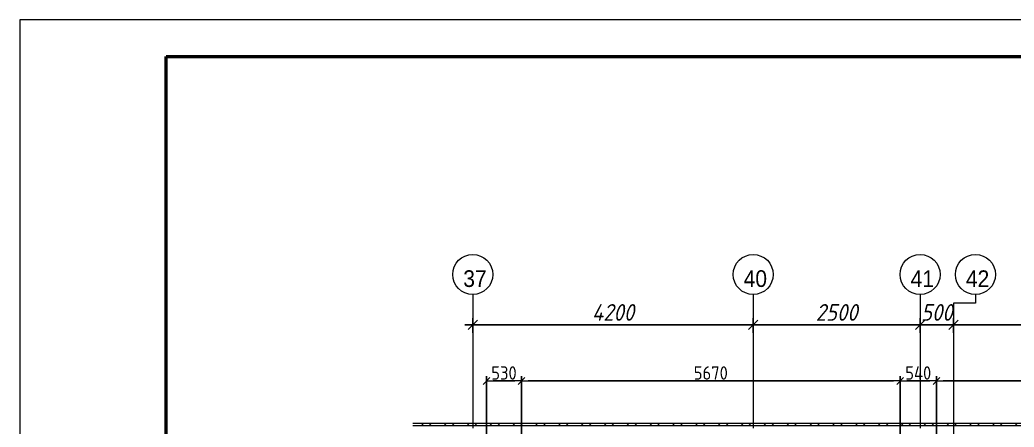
# Model space of a CAD drawing. Header units: millimetres. Extents: x 5993 to 95364, y 94667 to 143522.
# Drawn here: x 5993 to 20885, y 121110 to 127203 of the extents above; entities that cross this region are included whole.
import ezdxf
from ezdxf.enums import TextEntityAlignment as Align

# ---------------------------------------------------------------- set-up
doc = ezdxf.new("R2010")
doc.units = ezdxf.units.MM
doc.linetypes.add('50_200_ШТРИХ_1Т_ш5_п1_п1_', pattern=[1400, 1000, -200, 0, -200])
for name, color, linetype, lineweight in [('A-ANNO-DIMS', 7, 'Continuous', 9), ('A-WALL', 7, 'Continuous', 5), ('A-WALL-FNSH-1', 7, 'Continuous', 5), ('Оси', 253, 'Continuous', 15), ('Оси-4', 7, 'Continuous', 20), ('Оси-5', 7, '50_200_ШТРИХ_1Т_ш5_п1_п1_', 9), ('Размеры', 7, 'Continuous', 15)]:
    doc.layers.add(name, color=color, linetype=linetype, lineweight=lineweight)
doc.layers.add('A-WALL-3', color=7, linetype='Continuous', lineweight=9, true_color=0x787878)
doc.styles.add('Arial', font='arial.ttf', dxfattribs={"width": 0.9, "height": 500})
doc.styles.add('ISOCPEUR_I_3', font='isocpeui.ttf', dxfattribs={"width": 0.9, "height": 250})
doc.styles.get("Standard").update_dxf_attribs({"font": 'arial.ttf'})
doc.styles.add('СПДС', font='isocpeur.ttf', dxfattribs={"width": 0.9})
doc.dimstyles.new('ISO-2_0_0_9К_СРЕДНИЙ', dxfattribs={"dimscale": 304.8, "dimtxt": 199.196235, "dimasz": 0.459318, "dimexe": 0.393701, "dimexo": 0, "dimgap": 0, "dimtad": 1, "dimdec": 0, "dimrnd": 5, "dimzin": 0, "dimdsep": 46, "dimtxsty": 'ISOCPEUR_I_3', "dimblk1": 'OBLIQUE', "dimblk2": 'OBLIQUE', "dimsah": 1, "dimcen": 0.09, "dimdle": 0.393701, "dimazin": 0, "dimtfac": 1, "dimtdec": 4, "dimtix": 1, "dimtmove": 0, "dimatfit": 3, "dimfxl": 1, "dimtvp": 1, "dimtolj": 1, "dimtzin": 0, "dimarcsym": 2})
doc.dimstyles.new('Размера А3', dxfattribs={"dimtxt": 200, "dimasz": 100, "dimexe": 70, "dimexo": 100, "dimgap": 20, "dimtad": 1, "dimdec": 0, "dimrnd": 10, "dimzin": 0, "dimdsep": 46, "dimtxsty": 'СПДС', "dimblk": 'ARROWHEAD_6', "dimcen": 1, "dimclrd": 256, "dimclre": 256, "dimclrt": 256, "dimazin": 0, "dimtfac": 1, "dimtdec": 0, "dimtmove": 2, "dimatfit": 3, "dimfxl": 1, "dimtolj": 1, "dimtzin": 0, "dimarcsym": 0})

# ---------------------------------------------------------------- blocks, each defined once
blk = doc.blocks.new('Ось сетки - Круг_Ø6_00__ISO-2_5_0_9K_-17386508-АР1_Маркировочный план 1 этажа копия 1')
at = {"layer": 'Оси-4'}
blk.add_circle((0, 0), 3, dxfattribs=at)
blk = doc.blocks.new('_Oblique')
at = {"color": 0, "linetype": 'ByBlock', "lineweight": -2}
blk.add_line((-0.5, -0.5), (0.5, 0.5), dxfattribs=at)
blk = doc.blocks.new('*D4084')
at = {"layer": 'A-ANNO-DIMS', "color": 0, "lineweight": -2, "transparency": 16777216}
for p, q in [((12777, 122739), (12777, 122520)), ((16977, 122739), (16977, 122520)), ((12657, 122640), (17097, 122640))]:
    blk.add_line(p, q, dxfattribs=at)
at = {"layer": 'Defpoints', "color": 0, "lineweight": -2, "transparency": 16777216}
for p in [(12777, 122739), (16977, 122739), (16977, 122640)]:
    blk.add_point(p, dxfattribs=at)
at = {"layer": 'A-ANNO-DIMS', "color": 0, "lineweight": -2, "transparency": 16777216, "xscale": 140, "yscale": 140, "zscale": 140, "rotation": 180}
blk.add_blockref('_Oblique', (12777, 122640), dxfattribs=at)
at = {"layer": 'A-ANNO-DIMS', "color": 0, "lineweight": -2, "transparency": 16777216, "xscale": 140, "yscale": 140, "zscale": 140}
blk.add_blockref('_Oblique', (16977, 122640), dxfattribs=at)
at = {"layer": 'A-ANNO-DIMS', "color": 0, "transparency": 16777216, "insert": (14877, 122826), "char_height": 250, "attachment_point": 5, "style": 'ISOCPEUR_I_3'}
blk.add_mtext('\\A1;4200', dxfattribs=at)
blk = doc.blocks.new('*D4085')
at = {"layer": 'A-ANNO-DIMS', "color": 0, "lineweight": -2, "transparency": 16777216}
for p, q in [((16977, 122739), (16977, 122520)), ((19477, 122739), (19477, 122520)), ((16857, 122640), (19597, 122640))]:
    blk.add_line(p, q, dxfattribs=at)
at = {"layer": 'Defpoints', "color": 0, "lineweight": -2, "transparency": 16777216}
for p in [(16977, 122739), (19477, 122739), (19477, 122640)]:
    blk.add_point(p, dxfattribs=at)
at = {"layer": 'A-ANNO-DIMS', "color": 0, "lineweight": -2, "transparency": 16777216, "xscale": 140, "yscale": 140, "zscale": 140, "rotation": 180}
blk.add_blockref('_Oblique', (16977, 122640), dxfattribs=at)
at = {"layer": 'A-ANNO-DIMS', "color": 0, "lineweight": -2, "transparency": 16777216, "xscale": 140, "yscale": 140, "zscale": 140}
blk.add_blockref('_Oblique', (19477, 122640), dxfattribs=at)
at = {"layer": 'A-ANNO-DIMS', "color": 0, "transparency": 16777216, "insert": (18227, 122826), "char_height": 250, "attachment_point": 5, "style": 'ISOCPEUR_I_3'}
blk.add_mtext('\\A1;2500', dxfattribs=at)
blk = doc.blocks.new('*D4086')
at = {"layer": 'A-ANNO-DIMS', "color": 0, "lineweight": -2, "transparency": 16777216}
for p, q in [((19477, 122739), (19477, 122520)), ((19977, 122739), (19977, 122520)), ((19477, 122640), (19337, 122640)), ((19477, 122640), (19977, 122640)), ((19977, 122640), (20117, 122640))]:
    blk.add_line(p, q, dxfattribs=at)
at = {"layer": 'Defpoints', "color": 0, "lineweight": -2, "transparency": 16777216}
for p in [(19477, 122739), (19977, 122739), (19977, 122640)]:
    blk.add_point(p, dxfattribs=at)
at = {"layer": 'A-ANNO-DIMS', "color": 0, "lineweight": -2, "transparency": 16777216, "xscale": 140, "yscale": 140, "zscale": 140}
blk.add_blockref('_Oblique', (19477, 122640), dxfattribs=at)
at = {"layer": 'A-ANNO-DIMS', "color": 0, "lineweight": -2, "transparency": 16777216, "xscale": 140, "yscale": 140, "zscale": 140, "rotation": 180}
blk.add_blockref('_Oblique', (19977, 122640), dxfattribs=at)
at = {"layer": 'A-ANNO-DIMS', "color": 0, "transparency": 16777216, "insert": (19727, 122826), "char_height": 250, "attachment_point": 5, "style": 'ISOCPEUR_I_3'}
blk.add_mtext('\\A1;500', dxfattribs=at)
blk = doc.blocks.new('*D4087')
at = {"layer": 'A-ANNO-DIMS', "color": 0, "lineweight": -2, "transparency": 16777216}
for p, q in [((19977, 122739), (19977, 122520)), ((25477, 122739), (25477, 122520)), ((19857, 122640), (25597, 122640))]:
    blk.add_line(p, q, dxfattribs=at)
at = {"layer": 'Defpoints', "color": 0, "lineweight": -2, "transparency": 16777216}
for p in [(19977, 122739), (25477, 122739), (25477, 122640)]:
    blk.add_point(p, dxfattribs=at)
at = {"layer": 'A-ANNO-DIMS', "color": 0, "lineweight": -2, "transparency": 16777216, "xscale": 140, "yscale": 140, "zscale": 140, "rotation": 180}
blk.add_blockref('_Oblique', (19977, 122640), dxfattribs=at)
at = {"layer": 'A-ANNO-DIMS', "color": 0, "lineweight": -2, "transparency": 16777216, "xscale": 140, "yscale": 140, "zscale": 140}
blk.add_blockref('_Oblique', (25477, 122640), dxfattribs=at)
at = {"layer": 'A-ANNO-DIMS', "color": 0, "transparency": 16777216, "insert": (22727, 122826), "char_height": 250, "attachment_point": 5, "style": 'ISOCPEUR_I_3'}
blk.add_mtext('\\A1;5500', dxfattribs=at)
blk = doc.blocks.new('*U61')
at = {"lineweight": 0}
blk.add_lwpolyline([(-415, -5), (5, -5), (5, 292), (-415, 292)], close=True, dxfattribs=at)
at = {"color": 0, "linetype": 'Continuous', "lineweight": 50}
blk.add_lwpolyline([(-395, 287), (0, 287), (0, 0), (-395, 0)], close=True, dxfattribs=at)
at = {"lineweight": 30, "width": 0.9, "flags": 104}
blk.add_attdef('ШАПКА', text='', height=3, dxfattribs=at).set_placement((-135, 281), align=Align.MIDDLE_CENTER)
at = {"style": 'СПДС'}
for tag, height, p in [('ШИФР_ПРОЕКТА', 4, (-60, 50)), ('НАИМЕНОВАНИЕ_ОБЪЕКТА', 2.5, (-85, 25)), ('СТАДИЯ', 4, (-42.5, 20)), ('ЛИСТ_первый', 4, (-27.5, 20)), ('ЛИСТОВ', 4, (-10, 20)), ('НАИМЕНОВАНИЕ_ОБЪЕКТА2', 2.5, (-85, 20)), ('НАИМЕНОВАНИЕ_ЧЕРТЕЖА1', 2.5, (-85, 10)), ('ОРГАНИЗАЦИЯ_РАЗРАБОТЧИК1', 4, (-25, 8.09)), ('НАИМЕНОВАНИЕ_ЧЕРТЕЖА2', 2.5, (-85, 5))]:
    blk.add_attdef(tag, text='', height=height, dxfattribs=at).set_placement(p, align=Align.MIDDLE_CENTER)
for tag, p in [('РАЗРАБОТЧИК', (-163.97, 27.5)), ('РУК.ГРУППЫ', (-163.97, 22.5))]:
    blk.add_attdef(tag, text='', height=2.5, dxfattribs=at).set_placement(p, align=Align.MIDDLE_LEFT)
at = {"style": 'СПДС', "width": 0.9}
for p in [(-129.65, 26.37), (-129.65, 21.37)]:
    blk.add_attdef('ДАТА', p, '', height=2.3, dxfattribs=at)
blk = doc.blocks.new('ARROWHEAD_6')
at = {"color": 0, "linetype": 'Continuous'}
for p, q in [((0, 0), (-1, 0)), ((-0.5, -0.5), (0.5, 0.5))]:
    blk.add_line(p, q, dxfattribs=at)
blk = doc.blocks.new('*D4100')
at = {"layer": 'Defpoints', "color": 0, "lineweight": -2, "transparency": 16777216}
for p in [(13507, 121800), (13507, 120618), (12982, 120355)]:
    blk.add_point(p, dxfattribs=at)
at = {"layer": 'Размеры', "lineweight": -2, "transparency": 16777216}
for p, q in [((12982, 120455), (12982, 121870)), ((13507, 120718), (13507, 121870)), ((13082, 121800), (13407, 121800))]:
    blk.add_line(p, q, dxfattribs=at)
at = {"layer": 'Размеры', "lineweight": -2, "transparency": 16777216, "xscale": 100, "yscale": 100, "zscale": 100, "rotation": 180}
blk.add_blockref('ARROWHEAD_6', (12982, 121800), dxfattribs=at)
at = {"layer": 'Размеры', "lineweight": -2, "transparency": 16777216, "xscale": 100, "yscale": 100, "zscale": 100}
blk.add_blockref('ARROWHEAD_6', (13507, 121800), dxfattribs=at)
at = {"layer": 'Размеры', "lineweight": -2, "transparency": 16777216, "insert": (13244, 121920), "char_height": 200, "attachment_point": 5, "style": 'СПДС'}
blk.add_mtext('\\A1;530', dxfattribs=at)
blk = doc.blocks.new('*D4101')
at = {"layer": 'Defpoints', "color": 0, "lineweight": -2, "transparency": 16777216}
for p in [(19177, 121800), (13507, 120618), (19177, 120618)]:
    blk.add_point(p, dxfattribs=at)
at = {"layer": 'Размеры', "lineweight": -2, "transparency": 16777216}
for p, q in [((13507, 120718), (13507, 121870)), ((19177, 120718), (19177, 121870)), ((13607, 121800), (19077, 121800))]:
    blk.add_line(p, q, dxfattribs=at)
at = {"layer": 'Размеры', "lineweight": -2, "transparency": 16777216, "xscale": 100, "yscale": 100, "zscale": 100, "rotation": 180}
blk.add_blockref('ARROWHEAD_6', (13507, 121800), dxfattribs=at)
at = {"layer": 'Размеры', "lineweight": -2, "transparency": 16777216, "xscale": 100, "yscale": 100, "zscale": 100}
blk.add_blockref('ARROWHEAD_6', (19177, 121800), dxfattribs=at)
at = {"layer": 'Размеры', "lineweight": -2, "transparency": 16777216, "insert": (16342, 121920), "char_height": 200, "attachment_point": 5, "style": 'СПДС'}
blk.add_mtext('\\A1;5670', dxfattribs=at)
blk = doc.blocks.new('*D4102')
at = {"layer": 'Defpoints', "color": 0, "lineweight": -2, "transparency": 16777216}
for p in [(19722, 121800), (19177, 120618), (19722, 120618)]:
    blk.add_point(p, dxfattribs=at)
at = {"layer": 'Размеры', "lineweight": -2, "transparency": 16777216}
for p, q in [((19177, 120718), (19177, 121870)), ((19722, 120718), (19722, 121870)), ((19277, 121800), (19622, 121800))]:
    blk.add_line(p, q, dxfattribs=at)
at = {"layer": 'Размеры', "lineweight": -2, "transparency": 16777216, "xscale": 100, "yscale": 100, "zscale": 100, "rotation": 180}
blk.add_blockref('ARROWHEAD_6', (19177, 121800), dxfattribs=at)
at = {"layer": 'Размеры', "lineweight": -2, "transparency": 16777216, "xscale": 100, "yscale": 100, "zscale": 100}
blk.add_blockref('ARROWHEAD_6', (19722, 121800), dxfattribs=at)
at = {"layer": 'Размеры', "lineweight": -2, "transparency": 16777216, "insert": (19449, 121920), "char_height": 200, "attachment_point": 5, "style": 'СПДС'}
blk.add_mtext('\\A1;540', dxfattribs=at)
blk = doc.blocks.new('*D4103')
at = {"layer": 'Defpoints', "color": 0, "lineweight": -2, "transparency": 16777216}
for p in [(25167, 121800), (19722, 120618), (25167, 120618)]:
    blk.add_point(p, dxfattribs=at)
at = {"layer": 'Размеры', "lineweight": -2, "transparency": 16777216}
for p, q in [((19722, 120718), (19722, 121870)), ((25167, 120718), (25167, 121870)), ((19822, 121800), (25067, 121800))]:
    blk.add_line(p, q, dxfattribs=at)
at = {"layer": 'Размеры', "lineweight": -2, "transparency": 16777216, "xscale": 100, "yscale": 100, "zscale": 100, "rotation": 180}
blk.add_blockref('ARROWHEAD_6', (19722, 121800), dxfattribs=at)
at = {"layer": 'Размеры', "lineweight": -2, "transparency": 16777216, "xscale": 100, "yscale": 100, "zscale": 100}
blk.add_blockref('ARROWHEAD_6', (25167, 121800), dxfattribs=at)
at = {"layer": 'Размеры', "lineweight": -2, "transparency": 16777216, "insert": (22444, 121920), "char_height": 200, "attachment_point": 5, "style": 'СПДС'}
blk.add_mtext('\\A1;5440', dxfattribs=at)

msp = doc.modelspace()

# ---------------------------------------------------------------- hatches: boundary and pattern name
at = {"layer": 'A-WALL-3'}
h = msp.add_hatch(dxfattribs=at)
h.set_pattern_fill('FP_30', color=256, style=0, pattern_type=2)
h.set_pattern_definition([(135, (-37523.43, 35204.28), (-171.0739, -171.0739), []), (135, (-37409.38, 35204.28), (-171.0739, -171.0739), [])])
h.paths.add_polyline_path([(37786.2, 121135.3), (37786.2, 121162.3), (11876.6, 121162.3), (11876.6, 121135.3), (36722, 121135.3), (37555.3, 121135.3)])

# ---------------------------------------------------------------- linework, layer by layer
at = {"layer": 'A-WALL'}
msp.add_line((11876.6, 121135.3), (37786.2, 121135.3), dxfattribs=at)
at = {"layer": 'A-WALL-FNSH-1'}
msp.add_line((37786.2, 121162.3), (11876.6, 121162.3), dxfattribs=at)
at = {"layer": 'Оси-5', "color": 253, "lineweight": 15, "ltscale": 2}
for p, q in [((12776.6, 123093.8), (12776.6, 103924.1)), ((16976.6, 123093.8), (16976.6, 103924.1)), ((19476.6, 123093.8), (19476.6, 103924.1)), ((19976.6, 122965), (19976.6, 103924.1))]:
    msp.add_line(p, q, dxfattribs=at)
msp.add_lwpolyline([(20305.4, 123093.8), (20305.4, 122965), (19976.6, 122965)], dxfattribs=at)

# ---------------------------------------------------------------- block references
at = {"xscale": 109.5463933164593, "yscale": 109.5463933164593, "zscale": 109.5463933164593}
msp.add_blockref('*U61', (51454.9, 95215.1), dxfattribs=at)
at = {"layer": 'Оси-4', "xscale": 99.99999999999993, "yscale": 99.99999999999993, "zscale": 99.99999999999993, "rotation": 180}
for p in [(12776.6, 123393.8), (16976.6, 123393.8), (19476.6, 123393.8), (20305.4, 123393.8)]:
    msp.add_blockref('Ось сетки - Круг_Ø6_00__ISO-2_5_0_9K_-17386508-АР1_Маркировочный план 1 этажа копия 1', p, dxfattribs=at)

# ---------------------------------------------------------------- texts
at = {"layer": 'Оси', "color": 0, "lineweight": 25, "char_height": 250, "width": 351, "attachment_point": 5, "line_spacing_factor": 0.936439, "style": 'Arial'}
for s, insert in [('\\pxqc,t4.572,9.144,13.716,18.288,22.86,27.432,32.004,36.576,41.148,45.72,50.292,54.864,59.436,64.008,68.58,73.152,77.724,82.296,86.868,91.44,96.012,100.584,105.156,109.728,114.3,118.872,123.444,128.016,132.588,137.16,141.732,146.304;{37}', (12809.2, 123330.2)), ('\\pxqc,t4.572,9.144,13.716,18.288,22.86,27.432,32.004,36.576,41.148,45.72,50.292,54.864,59.436,64.008,68.58,73.152,77.724,82.296,86.868,91.44,96.012,100.584,105.156,109.728,114.3,118.872,123.444,128.016,132.588,137.16,141.732,146.304;{40}', (17009.2, 123330.2)), ('\\pxqc,t4.572,9.144,13.716,18.288,22.86,27.432,32.004,36.576,41.148,45.72,50.292,54.864,59.436,64.008,68.58,73.152,77.724,82.296,86.868,91.44,96.012,100.584,105.156,109.728,114.3,118.872,123.444,128.016,132.588,137.16,141.732,146.304;{41}', (19509.2, 123330.2)), ('\\pxqc,t4.572,9.144,13.716,18.288,22.86,27.432,32.004,36.576,41.148,45.72,50.292,54.864,59.436,64.008,68.58,73.152,77.724,82.296,86.868,91.44,96.012,100.584,105.156,109.728,114.3,118.872,123.444,128.016,132.588,137.16,141.732,146.304;{42}', (20337.9, 123330.2))]:
    msp.add_mtext(s, dxfattribs=dict(at, insert=insert))

# ---------------------------------------------------------------- dimensions: what is measured, and where the dimension line sits
at = {"layer": 'A-ANNO-DIMS'}
for base, p1, p2, picture, middle in [((16976.6, 122640.3), (12776.6, 122739.3), (16976.6, 122739.3), '*D4084', (14876.6, 122826.3)), ((19476.6, 122640.3), (16976.6, 122739.3), (19476.6, 122739.3), '*D4085', (18226.6, 122826.3)), ((19976.6, 122640.3), (19476.6, 122739.3), (19976.6, 122739.3), '*D4086', (19726.6, 122826.3)), ((25476.6, 122640.3), (19976.6, 122739.3), (25476.6, 122739.3), '*D4087', (22726.6, 122826.3))]:
    dim = msp.add_linear_dim(base=base, p1=p1, p2=p2, dimstyle='ISO-2_0_0_9К_СРЕДНИЙ', override={"dimgap": 0.2, "dimpost": '<>', "dimblk1": 'Oblique', "dimblk2": 'Oblique', "dimfxl": 3550}, dxfattribs=at)
    dim.commit()
    dim.dimension.update_dxf_attribs({"geometry": picture, "text_midpoint": middle})
at = {"layer": 'Размеры', "color": 0, "lineweight": -2}
for base, p1, p2, picture, middle in [((13506.6, 121800.3), (12981.6, 120355.3), (13506.6, 120618.3), '*D4100', (13244.1, 121920.3)), ((19176.6, 121800.3), (13506.6, 120618.3), (19176.6, 120618.3), '*D4101', (16341.6, 121920.3)), ((19721.6, 121800.3), (19176.6, 120618.3), (19721.6, 120618.3), '*D4102', (19449.1, 121920.3)), ((25166.6, 121800.3), (19721.6, 120618.3), (25166.6, 120618.3), '*D4103', (22444.1, 121920.3))]:
    dim = msp.add_linear_dim(base=base, p1=p1, p2=p2, dimstyle='Размера А3', dxfattribs=at)
    dim.commit()
    dim.dimension.update_dxf_attribs({"geometry": picture, "text_midpoint": middle})

doc.saveas('drawing.dxf')
